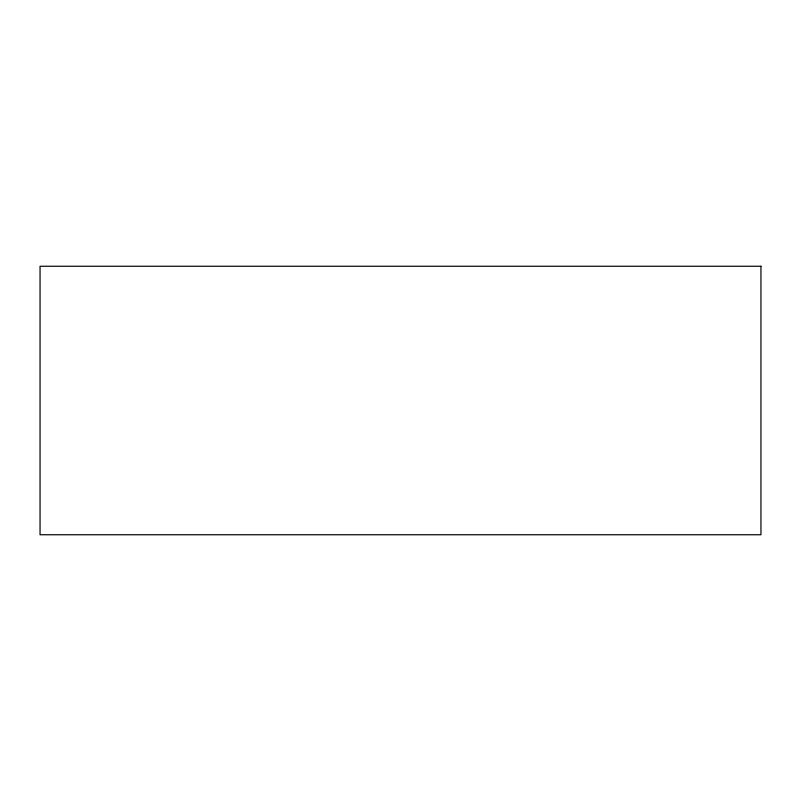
<?xml version="1.0" encoding="UTF-8"?>
<svg xmlns="http://www.w3.org/2000/svg" width="801" height="801" viewBox="0 0 801 801"><rect width="100%" height="100%" fill="white"/><g stroke="black" fill="none" stroke-linecap="round" stroke-linejoin="round"><path stroke-width="1.2" d="M760.95 266.252L40.05 266.252L40.05 534.748L760.95 534.748L760.95 266.252"/></g></svg>
